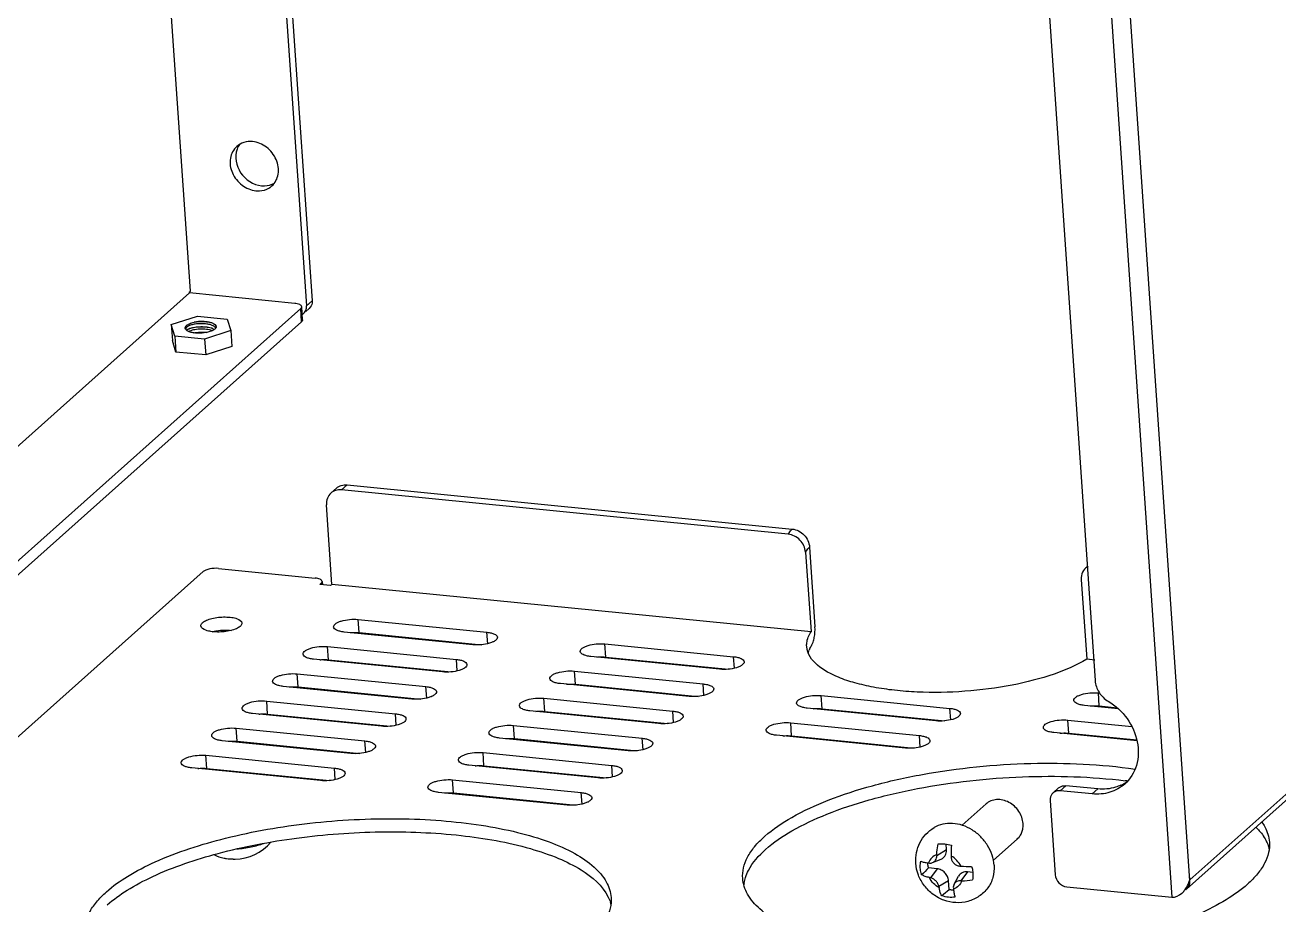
# Model space of a CAD drawing. Extents: x -425 to 6552, y -3049 to 3105.
# Drawn here: x -135.75 to -90.06, y -1893.97 to -1861.92 of the extents above; entities that cross this region are included whole.
import ezdxf

# ---------------------------------------------------------------- set-up
doc = ezdxf.new("R2010")
doc.units = 0
doc.layers.get('0').update_dxf_attribs({"linetype": 'CONTINUOUS'})

msp = doc.modelspace()

# ---------------------------------------------------------------- linework, layer by layer
at = {"color": 7, "linetype": 'CONTINUOUS'}
for p, q in [((-129.727, -1871.61), (-135.675, -1785.056)), ((-131.396, -1786.31), (-125.497, -1872.148)), ((-131.191, -1786.127), (-125.292, -1871.965)), ((-101.117, -1789.605), (-93.964, -1893.691)), ((-100.41, -1789.946), (-93.323, -1893.078)), ((-101.628, -1814.936), (-96.758, -1885.802)), ((-129.758, -1871.68), (-144.683, -1884.985)), ((-129.761, -1871.64), (-129.727, -1871.61)), ((-129.758, -1871.68), (-129.761, -1871.64)), ((-125.927, -1872.06), (-129.758, -1871.68)), ((-125.707, -1872.251), (-143.166, -1887.815)), ((-125.674, -1872.728), (-125.707, -1872.251)), ((-125.639, -1872.66), (-125.671, -1872.183)), ((-125.519, -1872.354), (-125.398, -1872.245)), ((-125.497, -1872.148), (-125.292, -1871.965)), ((-125.674, -1872.728), (-143.133, -1888.292)), ((-130.425, -1872.835), (-129.473, -1872.523)), ((-129.473, -1872.523), (-128.39, -1872.631)), ((-128.39, -1872.631), (-128.258, -1873.05)), ((-130.293, -1873.254), (-130.425, -1872.835)), ((-130.425, -1872.835), (-130.385, -1873.412)), ((-129.21, -1873.362), (-130.293, -1873.254)), ((-130.293, -1873.254), (-130.253, -1873.831)), ((-129.788, -1872.994), (-129.789, -1872.995)), ((-129.788, -1872.994), (-129.789, -1872.995)), ((-128.258, -1873.05), (-129.21, -1873.362)), ((-128.258, -1873.05), (-128.218, -1873.627)), ((-130.253, -1873.831), (-130.385, -1873.412)), ((-129.21, -1873.362), (-129.17, -1873.938)), ((-128.218, -1873.627), (-129.17, -1873.938)), ((-129.17, -1873.938), (-130.253, -1873.831)), ((-93.305, -1893.063), (-75.488, -1877.179)), ((-75.615, -1877.516), (-93.433, -1893.399)), ((-124.018, -1878.672), (-124.223, -1878.854)), ((-124.018, -1878.672), (-107.795, -1880.28)), ((-124.404, -1878.789), (-124.609, -1878.972)), ((-107.947, -1880.468), (-124.223, -1878.854)), ((-124.569, -1882.295), (-124.768, -1879.393)), ((-107.166, -1880.935), (-106.967, -1883.837)), ((-107.312, -1881.123), (-107.112, -1884.026)), ((-147.197, -1897.82), (-129.26, -1881.83)), ((-128.698, -1881.716), (-125.18, -1882.065)), ((-125.011, -1882.302), (-124.96, -1882.256)), ((-124.62, -1882.341), (-125.011, -1882.302)), ((-124.96, -1882.256), (-124.956, -1882.307)), ((-124.924, -1882.188), (-124.916, -1882.311)), ((-124.603, -1882.325), (-124.62, -1882.341)), ((-107.112, -1884.026), (-124.569, -1882.295)), ((-97.267, -1882.119), (-97.067, -1885.021)), ((-123.614, -1883.574), (-118.923, -1884.039)), ((-123.582, -1884.051), (-123.614, -1883.574)), ((-119.436, -1884.496), (-124.127, -1884.031)), ((-123.582, -1884.051), (-119.111, -1884.494)), ((-118.894, -1884.458), (-118.923, -1884.039)), ((-124.725, -1884.564), (-120.034, -1885.029)), ((-124.692, -1885.041), (-124.725, -1884.564)), ((-114.623, -1884.466), (-109.932, -1884.931)), ((-114.59, -1884.943), (-114.623, -1884.466)), ((-120.546, -1885.486), (-125.237, -1885.021)), ((-124.692, -1885.041), (-120.222, -1885.484)), ((-120.005, -1885.448), (-120.034, -1885.029)), ((-110.444, -1885.388), (-115.135, -1884.922)), ((-114.59, -1884.943), (-110.12, -1885.386)), ((-109.903, -1885.35), (-109.932, -1884.931)), ((-96.773, -1885.051), (-97.067, -1885.021)), ((-125.835, -1885.554), (-121.144, -1886.019)), ((-125.802, -1886.031), (-125.835, -1885.554)), ((-115.733, -1885.455), (-111.042, -1885.921)), ((-115.7, -1885.933), (-115.733, -1885.455)), ((-121.656, -1886.476), (-126.348, -1886.011)), ((-125.802, -1886.031), (-121.332, -1886.474)), ((-121.115, -1886.438), (-121.144, -1886.019)), ((-111.554, -1886.377), (-116.246, -1885.912)), ((-115.7, -1885.933), (-111.23, -1886.376)), ((-111.013, -1886.34), (-111.042, -1885.921)), ((-116.844, -1886.445), (-112.152, -1886.91)), ((-116.811, -1886.922), (-116.844, -1886.445)), ((-106.742, -1886.347), (-102.05, -1886.812)), ((-106.709, -1886.824), (-106.742, -1886.347)), ((-96.64, -1886.248), (-96.597, -1886.253)), ((-96.607, -1886.726), (-96.64, -1886.248)), ((-126.946, -1886.544), (-122.254, -1887.009)), ((-126.913, -1887.021), (-126.946, -1886.544)), ((-112.665, -1887.367), (-117.356, -1886.902)), ((-116.811, -1886.922), (-112.341, -1887.366)), ((-112.124, -1887.33), (-112.152, -1886.91)), ((-102.563, -1887.269), (-107.254, -1886.804)), ((-106.709, -1886.824), (-102.238, -1887.267)), ((-102.021, -1887.231), (-102.05, -1886.812)), ((-95.916, -1886.828), (-97.152, -1886.705)), ((-96.607, -1886.726), (-95.957, -1886.79)), ((-122.767, -1887.466), (-127.458, -1887.001)), ((-126.913, -1887.021), (-122.443, -1887.464)), ((-122.226, -1887.428), (-122.254, -1887.009)), ((-117.954, -1887.435), (-113.263, -1887.9)), ((-117.921, -1887.912), (-117.954, -1887.435)), ((-107.852, -1887.337), (-103.161, -1887.802)), ((-107.819, -1887.814), (-107.852, -1887.337)), ((-97.75, -1887.238), (-95.424, -1887.469)), ((-97.717, -1887.715), (-97.75, -1887.238)), ((-128.056, -1887.534), (-123.365, -1887.999)), ((-128.023, -1888.011), (-128.056, -1887.534)), ((-113.775, -1888.357), (-118.467, -1887.892)), ((-113.234, -1888.319), (-113.263, -1887.9)), ((-103.673, -1888.259), (-108.364, -1887.794)), ((-107.819, -1887.814), (-103.349, -1888.257)), ((-103.132, -1888.221), (-103.161, -1887.802)), ((-95.233, -1887.996), (-98.262, -1887.695)), ((-97.717, -1887.715), (-95.241, -1887.961)), ((-123.877, -1888.456), (-128.569, -1887.99)), ((-128.023, -1888.011), (-123.553, -1888.454)), ((-123.336, -1888.418), (-123.365, -1887.999)), ((-117.921, -1887.912), (-113.451, -1888.355)), ((-129.166, -1888.523), (-124.475, -1888.989)), ((-129.134, -1889.001), (-129.166, -1888.523)), ((-119.064, -1888.425), (-114.373, -1888.89)), ((-119.032, -1888.902), (-119.064, -1888.425)), ((-124.988, -1889.445), (-129.679, -1888.98)), ((-129.134, -1889.001), (-124.663, -1889.444)), ((-128.876, -1889.06), (-128.879, -1889.026)), ((-127.582, -1889.188), (-127.584, -1889.154)), ((-124.446, -1889.408), (-124.475, -1888.989)), ((-114.886, -1889.347), (-119.577, -1888.882)), ((-119.032, -1888.902), (-114.561, -1889.345)), ((-114.344, -1889.309), (-114.373, -1888.89)), ((-120.175, -1889.415), (-115.484, -1889.88)), ((-120.142, -1889.892), (-120.175, -1889.415)), ((-98.293, -1889.891), (-98.088, -1889.709)), ((-98.036, -1889.813), (-97.831, -1889.63)), ((-96.658, -1889.746), (-97.831, -1889.63)), ((-115.996, -1890.337), (-120.687, -1889.872)), ((-120.142, -1889.892), (-115.672, -1890.335)), ((-115.455, -1890.299), (-115.484, -1889.88)), ((-98.399, -1890.172), (-98.213, -1892.875)), ((-96.863, -1889.929), (-98.036, -1889.813)), ((-96.863, -1889.929), (-96.658, -1889.746)), ((-101.605, -1891.07), (-100.735, -1890.295)), ((-102.177, -1891.969), (-102.529, -1892.182)), ((-102.177, -1891.969), (-102.192, -1891.752)), ((-100.467, -1892.347), (-99.597, -1891.571)), ((-102.679, -1892.433), (-102.37, -1892.303)), ((-102.518, -1892.657), (-102.83, -1892.626)), ((-102.518, -1892.657), (-102.762, -1892.983)), ((-101.898, -1893.218), (-101.733, -1892.924)), ((-101.412, -1892.767), (-101.656, -1893.093)), ((-101.216, -1892.786), (-101.412, -1892.767)), ((-102.1, -1893.093), (-102.451, -1893.306)), ((-102.078, -1893.41), (-102.1, -1893.093)), ((-97.795, -1893.312), (-93.964, -1893.691)), ((-93.328, -1892.999), (-93.311, -1892.983)), ((-93.311, -1892.983), (-93.305, -1893.063))]:
    msp.add_line(p, q, dxfattribs=at)
for centre, radius, start, end in [((-127.048, -1866.925), 0.854, 264.3214, 271.305), ((-127.218, -1867.266), 0.689, 300.8674, 311.7131), ((-129.21, -1873.697), 0.965, 74.9517, 75.4089), ((-129.2, -1873.661), 0.927, 74.0026, 74.955), ((-125.807, -1872.199), 0.307, 300.4204, 311.7131), ((-129.537, -1873.689), 0.739, 109.9487, 112.1578), ((-129.199, -1873.907), 0.976, 74.433, 76.34), ((-128.885, -1872.927), 0.0998, 9.4378, 12.8922), ((-128.865, -1872.909), 0.0786, 347.8166, 352.0616), ((-128.86, -1872.91), 0.0733, 358.1935, 3.9233), ((-128.862, -1872.909), 0.0753, 352.0597, 358.1747), ((-96.793, -1882.056), 0.474, 117.1301, 121.7436), ((-106.251, -1885.061), 0.997, 154.3473, 158.4232), ((-96.423, -1888.318), 1.428, 295.0672, 306.074), ((-98.008, -1908.538), 19.234, 82.8751, 83.0047), ((-97.991, -1908.401), 19.096, 82.7249, 82.8752), ((-128.13, -1890.57), 1.737, 271.0692, 320.2344), ((-91.705, -1892.265), 1.335, 14.7158, 17.4455), ((-128.13, -1890.57), 1.737, 244.7417, 257.7423), ((-128.246, -1891.053), 1.24, 258.2511, 259.2283), ((-128.453, -1892.089), 0.184, 255.6327, 257.9956), ((-128.452, -1892.087), 0.186, 258.0021, 262.2096), ((-101.215, -1881.241), 11.318, 261.779, 261.9583), ((-95.815, -1892.335), 6.715, 178.3441, 178.6909), ((-86.912, -1891.818), 15.096, 181.4235, 181.5786), ((-77.727, -1918.479), 36.035, 134.156, 134.7171), ((-100.634, -1875.61), 16.981, 266.4265, 266.5633), ((-101.359, -1887.67), 4.899, 266.5679, 271.1494), ((-108.234, -1893.401), 1.336, 170.2651, 173.177), ((-101.796, -1888.15), 4.928, 258.2838, 258.7015), ((-97.577, -1892.472), 4.945, 189.7161, 190.1414), ((-91.503, -1892.157), 10.491, 186.5766, 186.7743), ((-101.58, -1886.128), 6.965, 269.3792, 269.7108), ((-101.607, -1891.068), 2.025, 269.7451, 280.8025), ((-93.68, -1893.123), 0.371, 311.7674, 325.1781), ((-94.303, -1892.822), 1.013, 332.2419, 340.8557), ((-94.238, -1892.845), 0.945, 340.9049, 345.7167), ((-93.795, -1893.111), 0.473, 356.2478, 3.9496), ((-93.736, -1893.1), 0.432, 345.5403, 351.8105), ((-93.762, -1893.096), 0.458, 351.8056, 357.8859), ((-93.782, -1893.096), 0.477, 357.8808, 3.9456), ((-124.328, -1867.647), 34.041, 310.2197, 310.8145), ((-93.692, -1893.143), 0.364, 311.6976, 314.4658), ((-115.693, -1894.286), 1.335, 14.7158, 17.4455)]:
    msp.add_arc(centre, radius, start, end, dxfattribs=at)
for points, knots in [([(-128.039, -1866.345), (-128.161, -1866.453), (-128.33, -1866.786), (-128.235, -1867.336), (-127.881, -1867.785), (-127.519, -1867.939), (-127.338, -1867.957)], [0, 0, 0, 0, 0.228278, 0.478764, 0.744193, 1, 1, 1, 1]), ([(-127.461, -1866.168), (-127.566, -1866.158), (-127.777, -1866.174), (-127.964, -1866.278), (-128.039, -1866.345)], [0, 0, 0, 0, 0.511637, 1, 1, 1, 1]), ([(-126.759, -1867.781), (-126.638, -1867.672), (-126.468, -1867.34), (-126.564, -1866.789), (-126.917, -1866.341), (-127.279, -1866.186), (-127.461, -1866.168)], [0, 0, 0, 0, 0.228278, 0.478764, 0.744193, 1, 1, 1, 1]), ([(-128.026, -1866.445), (-128.126, -1866.715), (-127.998, -1867.388), (-127.431, -1867.745), (-127.133, -1867.775)], [0, 0, 0, 0, 0.489817, 1, 1, 1, 1]), ([(-127.338, -1867.957), (-127.296, -1867.961), (-127.133, -1867.966), (-126.968, -1867.92), (-126.864, -1867.858)], [0, 0, 0, 0, 0.259384, 1, 1, 1, 1]), ([(-125.671, -1872.183), (-125.674, -1872.147), (-125.772, -1872.078), (-125.865, -1872.066), (-125.927, -1872.06)], [0, 0, 0, 0, 0.36122, 1, 1, 1, 1]), ([(-125.707, -1872.251), (-125.701, -1872.246), (-125.683, -1872.228), (-125.67, -1872.201), (-125.671, -1872.183)], [0, 0, 0, 0, 0.29836, 1, 1, 1, 1]), ([(-125.292, -1871.965), (-125.29, -1871.992), (-125.292, -1872.094), (-125.342, -1872.195), (-125.398, -1872.245)], [0, 0, 0, 0, 0.264571, 1, 1, 1, 1]), ([(-129.875, -1873.03), (-129.887, -1873.02), (-129.907, -1872.998), (-129.919, -1872.954), (-129.906, -1872.911), (-129.88, -1872.879), (-129.852, -1872.855), (-129.814, -1872.829), (-129.757, -1872.799), (-129.678, -1872.768), (-129.62, -1872.751), (-129.589, -1872.743)], [0, 0, 0, 0, 0.095387, 0.176047, 0.259365, 0.360256, 0.41971, 0.485467, 0.635474, 0.808246, 1, 1, 1, 1]), ([(-128.801, -1872.956), (-128.819, -1872.93), (-128.879, -1872.884), (-128.993, -1872.839), (-129.138, -1872.809), (-129.3, -1872.797), (-129.465, -1872.802), (-129.619, -1872.824), (-129.747, -1872.859), (-129.82, -1872.894), (-129.848, -1872.914)], [0, 0, 0, 0, 0.085254, 0.197927, 0.334357, 0.485361, 0.639167, 0.78334, 0.906451, 1, 1, 1, 1]), ([(-129.589, -1872.743), (-129.479, -1872.724), (-129.314, -1872.711), (-129.105, -1872.728), (-129.009, -1872.748), (-128.966, -1872.762)], [0, 0, 0, 0, 0.533173, 0.783552, 1, 1, 1, 1]), ([(-128.967, -1872.764), (-129.014, -1872.751), (-129.114, -1872.733), (-129.322, -1872.717), (-129.483, -1872.726), (-129.589, -1872.743)], [0, 0, 0, 0, 0.23362, 0.487519, 1, 1, 1, 1]), ([(-128.966, -1872.762), (-128.946, -1872.769), (-128.908, -1872.783), (-128.874, -1872.803), (-128.859, -1872.814)], [0, 0, 0, 0, 0.54476, 1, 1, 1, 1]), ([(-128.788, -1872.905), (-128.792, -1872.888), (-128.811, -1872.852), (-128.842, -1872.826), (-128.859, -1872.814)], [0, 0, 0, 0, 0.451679, 1, 1, 1, 1]), ([(-128.859, -1872.814), (-128.849, -1872.82), (-128.83, -1872.833), (-128.807, -1872.855), (-128.792, -1872.879), (-128.787, -1872.896), (-128.787, -1872.905)], [0, 0, 0, 0, 0.302359, 0.563714, 0.791507, 1, 1, 1, 1]), ([(-125.639, -1872.66), (-125.637, -1872.678), (-125.65, -1872.705), (-125.668, -1872.723), (-125.674, -1872.728)], [0, 0, 0, 0, 0.70164, 1, 1, 1, 1]), ([(-129.848, -1872.914), (-129.856, -1872.92), (-129.869, -1872.931), (-129.889, -1872.954), (-129.896, -1872.976), (-129.895, -1872.989)], [0, 0, 0, 0, 0.309297, 0.57322, 1, 1, 1, 1]), ([(-129.895, -1872.989), (-129.895, -1872.996), (-129.89, -1873.011), (-129.88, -1873.024), (-129.875, -1873.03)], [0, 0, 0, 0, 0.468208, 1, 1, 1, 1]), ([(-128.788, -1872.926), (-128.794, -1872.953), (-128.826, -1872.992), (-128.882, -1873.03), (-128.966, -1873.072), (-129.096, -1873.113), (-129.27, -1873.142), (-129.452, -1873.151), (-129.621, -1873.137), (-129.746, -1873.109), (-129.823, -1873.073), (-129.852, -1873.053), (-129.864, -1873.041)], [0, 0, 0, 0, 0.07147, 0.119725, 0.176676, 0.313099, 0.469732, 0.63141, 0.782124, 0.907755, 0.958225, 1, 1, 1, 1]), ([(-129.841, -1873.021), (-129.843, -1873.023), (-129.851, -1873.029), (-129.859, -1873.036), (-129.864, -1873.041)], [0, 0, 0, 0, 0.266088, 1, 1, 1, 1]), ([(-129.841, -1873.021), (-129.837, -1873.018), (-129.821, -1873.007), (-129.803, -1872.997), (-129.789, -1872.991)], [0, 0, 0, 0, 0.228353, 1, 1, 1, 1]), ([(-128.937, -1873.056), (-128.968, -1873.045), (-129.037, -1873.025), (-129.188, -1873), (-129.384, -1872.994), (-129.576, -1873.016), (-129.71, -1873.051), (-129.767, -1873.074), (-129.792, -1873.087)], [0, 0, 0, 0, 0.116003, 0.245291, 0.523335, 0.789251, 0.903803, 1, 1, 1, 1]), ([(-129.789, -1872.991), (-129.765, -1872.979), (-129.709, -1872.958), (-129.581, -1872.924), (-129.399, -1872.903), (-129.179, -1872.908), (-129.034, -1872.934), (-128.968, -1872.956)], [0, 0, 0, 0, 0.097464, 0.211916, 0.475256, 0.75154, 1, 1, 1, 1]), ([(-128.968, -1872.958), (-129.035, -1872.942), (-129.177, -1872.922), (-129.392, -1872.919), (-129.599, -1872.941), (-129.73, -1872.973), (-129.788, -1872.994)], [0, 0, 0, 0, 0.248164, 0.515775, 0.77531, 1, 1, 1, 1]), ([(-129.608, -1873.135), (-129.532, -1873.119), (-129.372, -1873.101), (-129.212, -1873.106), (-129.131, -1873.117)], [0, 0, 0, 0, 0.48958, 1, 1, 1, 1]), ([(-129.172, -1873.124), (-129.238, -1873.12), (-129.369, -1873.118), (-129.498, -1873.131), (-129.562, -1873.141)], [0, 0, 0, 0, 0.50571, 1, 1, 1, 1]), ([(-128.968, -1872.956), (-128.957, -1872.959), (-128.917, -1872.973), (-128.878, -1872.992), (-128.852, -1873.009)], [0, 0, 0, 0, 0.274399, 1, 1, 1, 1]), ([(-124.404, -1878.789), (-124.353, -1878.745), (-124.229, -1878.676), (-124.088, -1878.665), (-124.018, -1878.672)], [0, 0, 0, 0, 0.488343, 1, 1, 1, 1]), ([(-124.609, -1878.972), (-124.664, -1879.022), (-124.754, -1879.155), (-124.774, -1879.314), (-124.768, -1879.393)], [0, 0, 0, 0, 0.486101, 1, 1, 1, 1]), ([(-124.223, -1878.854), (-124.293, -1878.847), (-124.434, -1878.858), (-124.558, -1878.927), (-124.609, -1878.972)], [0, 0, 0, 0, 0.511657, 1, 1, 1, 1]), ([(-107.947, -1880.468), (-107.936, -1880.452), (-107.889, -1880.387), (-107.837, -1880.325), (-107.795, -1880.28)], [0, 0, 0, 0, 0.240852, 1, 1, 1, 1]), ([(-107.312, -1881.123), (-107.323, -1880.962), (-107.476, -1880.645), (-107.787, -1880.484), (-107.947, -1880.468)], [0, 0, 0, 0, 0.502272, 1, 1, 1, 1]), ([(-107.795, -1880.28), (-107.637, -1880.296), (-107.327, -1880.458), (-107.177, -1880.774), (-107.166, -1880.935)], [0, 0, 0, 0, 0.497735, 1, 1, 1, 1]), ([(-107.312, -1881.123), (-107.301, -1881.107), (-107.257, -1881.041), (-107.207, -1880.98), (-107.166, -1880.935)], [0, 0, 0, 0, 0.239871, 1, 1, 1, 1]), ([(-128.698, -1881.716), (-128.807, -1881.705), (-128.967, -1881.714), (-129.155, -1881.766), (-129.233, -1881.805), (-129.26, -1881.83)], [0, 0, 0, 0, 0.560734, 0.811214, 1, 1, 1, 1]), ([(-97.042, -1881.653), (-97.116, -1881.699), (-97.243, -1881.841), (-97.273, -1882.027), (-97.267, -1882.119)], [0, 0, 0, 0, 0.486161, 1, 1, 1, 1]), ([(-124.924, -1882.188), (-124.927, -1882.153), (-125.024, -1882.083), (-125.117, -1882.071), (-125.18, -1882.065)], [0, 0, 0, 0, 0.361268, 1, 1, 1, 1]), ([(-124.96, -1882.256), (-124.954, -1882.251), (-124.936, -1882.233), (-124.923, -1882.206), (-124.924, -1882.188)], [0, 0, 0, 0, 0.298935, 1, 1, 1, 1]), ([(-129.344, -1883.808), (-129.345, -1883.798), (-129.341, -1883.752), (-129.309, -1883.713), (-129.282, -1883.689)], [0, 0, 0, 0, 0.217324, 1, 1, 1, 1]), ([(-129.282, -1883.689), (-129.242, -1883.653), (-129.131, -1883.592), (-128.936, -1883.53), (-128.703, -1883.49), (-128.461, -1883.477), (-128.228, -1883.495), (-128.022, -1883.537), (-127.857, -1883.627), (-127.852, -1883.706)], [0, 0, 0, 0, 0.10529, 0.242474, 0.400455, 0.564133, 0.717483, 0.846224, 1, 1, 1, 1]), ([(-127.852, -1883.706), (-127.851, -1883.716), (-127.855, -1883.762), (-127.887, -1883.801), (-127.914, -1883.825)], [0, 0, 0, 0, 0.217324, 1, 1, 1, 1]), ([(-124.51, -1883.846), (-124.514, -1883.801), (-124.449, -1883.728), (-124.343, -1883.671), (-124.173, -1883.608), (-123.926, -1883.566), (-123.719, -1883.564), (-123.614, -1883.574)], [0, 0, 0, 0, 0.138275, 0.244676, 0.374999, 0.68296, 1, 1, 1, 1]), ([(-127.914, -1883.825), (-127.954, -1883.861), (-128.065, -1883.922), (-128.261, -1883.984), (-128.493, -1884.024), (-128.736, -1884.037), (-128.968, -1884.019), (-129.174, -1883.976), (-129.339, -1883.887), (-129.344, -1883.808)], [0, 0, 0, 0, 0.10529, 0.242474, 0.400455, 0.564133, 0.717483, 0.846224, 1, 1, 1, 1]), ([(-128.931, -1884.019), (-128.875, -1884.005), (-128.646, -1883.958), (-128.408, -1883.95), (-128.233, -1883.971)], [0, 0, 0, 0, 0.243997, 1, 1, 1, 1]), ([(-124.127, -1884.031), (-124.179, -1884.026), (-124.274, -1884.01), (-124.41, -1883.97), (-124.507, -1883.9), (-124.51, -1883.846)], [0, 0, 0, 0, 0.350994, 0.639546, 1, 1, 1, 1]), ([(-123.906, -1884.052), (-123.879, -1884.05), (-123.771, -1884.042), (-123.662, -1884.043), (-123.582, -1884.051)], [0, 0, 0, 0, 0.25591, 1, 1, 1, 1]), ([(-118.54, -1884.224), (-118.537, -1884.269), (-118.601, -1884.343), (-118.707, -1884.399), (-118.877, -1884.462), (-119.124, -1884.504), (-119.332, -1884.506), (-119.436, -1884.496)], [0, 0, 0, 0, 0.138275, 0.244676, 0.374999, 0.68296, 1, 1, 1, 1]), ([(-118.923, -1884.039), (-118.871, -1884.044), (-118.776, -1884.06), (-118.64, -1884.1), (-118.543, -1884.17), (-118.54, -1884.224)], [0, 0, 0, 0, 0.350994, 0.639546, 1, 1, 1, 1]), ([(-107.269, -1884.564), (-107.272, -1884.52), (-107.268, -1884.33), (-107.191, -1884.147), (-107.112, -1884.026)], [0, 0, 0, 0, 0.235804, 1, 1, 1, 1]), ([(-107.08, -1884.503), (-107.058, -1884.47), (-107.024, -1884.379), (-106.971, -1884.158), (-106.958, -1883.968), (-106.967, -1883.837)], [0, 0, 0, 0, 0.17328, 0.421437, 1, 1, 1, 1]), ([(-125.621, -1884.836), (-125.624, -1884.791), (-125.559, -1884.717), (-125.453, -1884.661), (-125.283, -1884.598), (-125.037, -1884.556), (-124.829, -1884.554), (-124.725, -1884.564)], [0, 0, 0, 0, 0.138275, 0.244676, 0.374999, 0.68296, 1, 1, 1, 1]), ([(-115.519, -1884.738), (-115.522, -1884.692), (-115.457, -1884.619), (-115.351, -1884.562), (-115.181, -1884.499), (-114.934, -1884.457), (-114.727, -1884.455), (-114.623, -1884.466)], [0, 0, 0, 0, 0.138275, 0.244676, 0.374999, 0.68296, 1, 1, 1, 1]), ([(-97.067, -1885.021), (-97.438, -1885.247), (-98.331, -1885.628), (-99.827, -1886.007), (-101.503, -1886.223), (-102.94, -1886.249), (-104.051, -1886.165), (-104.81, -1886.056), (-105.501, -1885.898), (-106.399, -1885.606), (-107.232, -1885.1), (-107.269, -1884.564)], [0, 0, 0, 0, 0.119602, 0.264715, 0.423929, 0.583659, 0.659437, 0.730336, 0.79498, 0.852281, 1, 1, 1, 1]), ([(-125.237, -1885.021), (-125.289, -1885.016), (-125.384, -1885), (-125.52, -1884.96), (-125.617, -1884.89), (-125.621, -1884.836)], [0, 0, 0, 0, 0.350994, 0.639546, 1, 1, 1, 1]), ([(-125.016, -1885.042), (-124.989, -1885.04), (-124.881, -1885.031), (-124.772, -1885.033), (-124.692, -1885.041)], [0, 0, 0, 0, 0.25591, 1, 1, 1, 1]), ([(-120.034, -1885.029), (-119.982, -1885.034), (-119.887, -1885.05), (-119.751, -1885.09), (-119.654, -1885.16), (-119.65, -1885.214)], [0, 0, 0, 0, 0.350994, 0.639546, 1, 1, 1, 1]), ([(-115.135, -1884.922), (-115.187, -1884.917), (-115.282, -1884.902), (-115.418, -1884.861), (-115.515, -1884.791), (-115.519, -1884.738)], [0, 0, 0, 0, 0.350994, 0.639546, 1, 1, 1, 1]), ([(-114.914, -1884.944), (-114.887, -1884.941), (-114.779, -1884.933), (-114.67, -1884.935), (-114.59, -1884.943)], [0, 0, 0, 0, 0.25591, 1, 1, 1, 1]), ([(-109.548, -1885.115), (-109.545, -1885.161), (-109.609, -1885.234), (-109.715, -1885.291), (-109.886, -1885.354), (-110.132, -1885.396), (-110.34, -1885.398), (-110.444, -1885.388)], [0, 0, 0, 0, 0.138275, 0.244676, 0.374999, 0.68296, 1, 1, 1, 1]), ([(-109.932, -1884.931), (-109.88, -1884.936), (-109.785, -1884.951), (-109.649, -1884.992), (-109.552, -1885.062), (-109.548, -1885.115)], [0, 0, 0, 0, 0.350994, 0.639546, 1, 1, 1, 1]), ([(-126.731, -1885.826), (-126.734, -1885.781), (-126.67, -1885.707), (-126.564, -1885.651), (-126.393, -1885.588), (-126.147, -1885.546), (-125.939, -1885.544), (-125.835, -1885.554)], [0, 0, 0, 0, 0.138275, 0.244676, 0.374999, 0.68296, 1, 1, 1, 1]), ([(-119.65, -1885.214), (-119.647, -1885.259), (-119.711, -1885.332), (-119.817, -1885.389), (-119.988, -1885.452), (-120.234, -1885.494), (-120.442, -1885.496), (-120.546, -1885.486)], [0, 0, 0, 0, 0.138275, 0.244676, 0.374999, 0.68296, 1, 1, 1, 1]), ([(-116.629, -1885.728), (-116.632, -1885.682), (-116.568, -1885.609), (-116.462, -1885.552), (-116.291, -1885.489), (-116.045, -1885.447), (-115.837, -1885.445), (-115.733, -1885.455)], [0, 0, 0, 0, 0.138275, 0.244676, 0.374999, 0.68296, 1, 1, 1, 1]), ([(-126.348, -1886.011), (-126.399, -1886.006), (-126.495, -1885.99), (-126.631, -1885.949), (-126.728, -1885.879), (-126.731, -1885.826)], [0, 0, 0, 0, 0.350994, 0.639546, 1, 1, 1, 1]), ([(-126.127, -1886.032), (-126.099, -1886.029), (-125.991, -1886.021), (-125.883, -1886.023), (-125.802, -1886.031)], [0, 0, 0, 0, 0.25591, 1, 1, 1, 1]), ([(-121.144, -1886.019), (-121.092, -1886.024), (-120.997, -1886.04), (-120.861, -1886.08), (-120.764, -1886.15), (-120.76, -1886.203)], [0, 0, 0, 0, 0.350994, 0.639546, 1, 1, 1, 1]), ([(-116.246, -1885.912), (-116.297, -1885.907), (-116.393, -1885.892), (-116.529, -1885.851), (-116.626, -1885.781), (-116.629, -1885.728)], [0, 0, 0, 0, 0.350994, 0.639546, 1, 1, 1, 1]), ([(-116.025, -1885.934), (-115.997, -1885.931), (-115.889, -1885.923), (-115.781, -1885.925), (-115.7, -1885.933)], [0, 0, 0, 0, 0.25591, 1, 1, 1, 1]), ([(-111.042, -1885.921), (-110.99, -1885.926), (-110.895, -1885.941), (-110.759, -1885.982), (-110.662, -1886.052), (-110.658, -1886.105)], [0, 0, 0, 0, 0.350994, 0.639546, 1, 1, 1, 1]), ([(-96.758, -1885.802), (-96.748, -1885.951), (-96.642, -1886.252), (-96.416, -1886.473), (-96.283, -1886.552)], [0, 0, 0, 0, 0.492731, 1, 1, 1, 1]), ([(-127.842, -1886.816), (-127.845, -1886.771), (-127.78, -1886.697), (-127.674, -1886.641), (-127.504, -1886.577), (-127.257, -1886.535), (-127.05, -1886.533), (-126.946, -1886.544)], [0, 0, 0, 0, 0.138275, 0.244676, 0.374999, 0.68296, 1, 1, 1, 1]), ([(-120.76, -1886.203), (-120.757, -1886.249), (-120.822, -1886.322), (-120.928, -1886.379), (-121.098, -1886.442), (-121.345, -1886.484), (-121.552, -1886.486), (-121.656, -1886.476)], [0, 0, 0, 0, 0.138275, 0.244676, 0.374999, 0.68296, 1, 1, 1, 1]), ([(-117.74, -1886.718), (-117.743, -1886.672), (-117.678, -1886.599), (-117.572, -1886.542), (-117.402, -1886.479), (-117.155, -1886.437), (-116.948, -1886.435), (-116.844, -1886.445)], [0, 0, 0, 0, 0.138275, 0.244676, 0.374999, 0.68296, 1, 1, 1, 1]), ([(-110.658, -1886.105), (-110.655, -1886.15), (-110.72, -1886.224), (-110.826, -1886.28), (-110.996, -1886.344), (-111.243, -1886.386), (-111.45, -1886.388), (-111.554, -1886.377)], [0, 0, 0, 0, 0.138275, 0.244676, 0.374999, 0.68296, 1, 1, 1, 1]), ([(-107.638, -1886.619), (-107.641, -1886.574), (-107.576, -1886.5), (-107.47, -1886.444), (-107.3, -1886.381), (-107.053, -1886.339), (-106.846, -1886.337), (-106.742, -1886.347)], [0, 0, 0, 0, 0.138275, 0.244676, 0.374999, 0.68296, 1, 1, 1, 1]), ([(-97.536, -1886.521), (-97.539, -1886.475), (-97.474, -1886.402), (-97.368, -1886.345), (-97.198, -1886.282), (-96.951, -1886.24), (-96.744, -1886.238), (-96.64, -1886.248)], [0, 0, 0, 0, 0.138275, 0.244676, 0.374999, 0.68296, 1, 1, 1, 1]), ([(-97.152, -1886.705), (-97.204, -1886.7), (-97.299, -1886.685), (-97.435, -1886.644), (-97.532, -1886.574), (-97.536, -1886.521)], [0, 0, 0, 0, 0.350994, 0.639546, 1, 1, 1, 1]), ([(-127.458, -1887.001), (-127.51, -1886.995), (-127.605, -1886.98), (-127.741, -1886.939), (-127.838, -1886.869), (-127.842, -1886.816)], [0, 0, 0, 0, 0.350994, 0.639546, 1, 1, 1, 1]), ([(-117.356, -1886.902), (-117.408, -1886.897), (-117.503, -1886.881), (-117.639, -1886.841), (-117.736, -1886.771), (-117.74, -1886.718)], [0, 0, 0, 0, 0.350994, 0.639546, 1, 1, 1, 1]), ([(-117.135, -1886.924), (-117.108, -1886.921), (-117, -1886.913), (-116.891, -1886.914), (-116.811, -1886.922)], [0, 0, 0, 0, 0.25591, 1, 1, 1, 1]), ([(-112.152, -1886.91), (-112.101, -1886.916), (-112.005, -1886.931), (-111.869, -1886.972), (-111.772, -1887.042), (-111.769, -1887.095)], [0, 0, 0, 0, 0.350994, 0.639546, 1, 1, 1, 1]), ([(-107.254, -1886.804), (-107.306, -1886.799), (-107.401, -1886.783), (-107.537, -1886.742), (-107.634, -1886.672), (-107.638, -1886.619)], [0, 0, 0, 0, 0.350994, 0.639546, 1, 1, 1, 1]), ([(-107.033, -1886.825), (-107.006, -1886.822), (-106.898, -1886.814), (-106.789, -1886.816), (-106.709, -1886.824)], [0, 0, 0, 0, 0.25591, 1, 1, 1, 1]), ([(-102.05, -1886.812), (-101.999, -1886.817), (-101.903, -1886.833), (-101.767, -1886.873), (-101.67, -1886.943), (-101.667, -1886.996)], [0, 0, 0, 0, 0.350994, 0.639546, 1, 1, 1, 1]), ([(-96.931, -1886.727), (-96.904, -1886.724), (-96.796, -1886.716), (-96.687, -1886.718), (-96.607, -1886.726)], [0, 0, 0, 0, 0.25591, 1, 1, 1, 1]), ([(-96.283, -1886.552), (-96.015, -1886.712), (-95.546, -1887.147), (-95.163, -1887.995), (-95.174, -1888.888), (-95.48, -1889.39), (-95.68, -1889.568)], [0, 0, 0, 0, 0.266202, 0.527927, 0.772179, 1, 1, 1, 1]), ([(-127.237, -1887.022), (-127.21, -1887.019), (-127.102, -1887.011), (-126.993, -1887.013), (-126.913, -1887.021)], [0, 0, 0, 0, 0.25591, 1, 1, 1, 1]), ([(-121.871, -1887.193), (-121.868, -1887.239), (-121.932, -1887.312), (-122.038, -1887.369), (-122.209, -1887.432), (-122.455, -1887.474), (-122.663, -1887.476), (-122.767, -1887.466)], [0, 0, 0, 0, 0.138275, 0.244676, 0.374999, 0.68296, 1, 1, 1, 1]), ([(-122.254, -1887.009), (-122.203, -1887.014), (-122.107, -1887.03), (-121.971, -1887.07), (-121.874, -1887.14), (-121.871, -1887.193)], [0, 0, 0, 0, 0.350994, 0.639546, 1, 1, 1, 1]), ([(-118.85, -1887.708), (-118.853, -1887.662), (-118.789, -1887.589), (-118.683, -1887.532), (-118.512, -1887.469), (-118.266, -1887.427), (-118.058, -1887.425), (-117.954, -1887.435)], [0, 0, 0, 0, 0.138275, 0.244676, 0.374999, 0.68296, 1, 1, 1, 1]), ([(-111.769, -1887.095), (-111.766, -1887.14), (-111.83, -1887.214), (-111.936, -1887.27), (-112.107, -1887.333), (-112.353, -1887.375), (-112.561, -1887.378), (-112.665, -1887.367)], [0, 0, 0, 0, 0.138275, 0.244676, 0.374999, 0.68296, 1, 1, 1, 1]), ([(-108.748, -1887.609), (-108.751, -1887.564), (-108.687, -1887.49), (-108.581, -1887.434), (-108.41, -1887.371), (-108.164, -1887.329), (-107.956, -1887.326), (-107.852, -1887.337)], [0, 0, 0, 0, 0.138275, 0.244676, 0.374999, 0.68296, 1, 1, 1, 1]), ([(-101.667, -1886.996), (-101.664, -1887.042), (-101.728, -1887.115), (-101.834, -1887.172), (-102.005, -1887.235), (-102.251, -1887.277), (-102.459, -1887.279), (-102.563, -1887.269)], [0, 0, 0, 0, 0.138275, 0.244676, 0.374999, 0.68296, 1, 1, 1, 1]), ([(-98.646, -1887.511), (-98.649, -1887.465), (-98.585, -1887.392), (-98.479, -1887.335), (-98.308, -1887.272), (-98.062, -1887.23), (-97.854, -1887.228), (-97.75, -1887.238)], [0, 0, 0, 0, 0.138275, 0.244676, 0.374999, 0.68296, 1, 1, 1, 1]), ([(-128.952, -1887.806), (-128.955, -1887.76), (-128.891, -1887.687), (-128.785, -1887.63), (-128.614, -1887.567), (-128.368, -1887.525), (-128.16, -1887.523), (-128.056, -1887.534)], [0, 0, 0, 0, 0.138275, 0.244676, 0.374999, 0.68296, 1, 1, 1, 1]), ([(-128.569, -1887.99), (-128.62, -1887.985), (-128.715, -1887.97), (-128.852, -1887.929), (-128.948, -1887.859), (-128.952, -1887.806)], [0, 0, 0, 0, 0.350994, 0.639546, 1, 1, 1, 1]), ([(-118.467, -1887.892), (-118.518, -1887.887), (-118.613, -1887.871), (-118.749, -1887.831), (-118.846, -1887.761), (-118.85, -1887.708)], [0, 0, 0, 0, 0.350994, 0.639546, 1, 1, 1, 1]), ([(-118.246, -1887.913), (-118.218, -1887.911), (-118.11, -1887.903), (-118.001, -1887.904), (-117.921, -1887.912)], [0, 0, 0, 0, 0.25591, 1, 1, 1, 1]), ([(-113.263, -1887.9), (-113.211, -1887.905), (-113.116, -1887.921), (-112.98, -1887.962), (-112.883, -1888.032), (-112.879, -1888.085)], [0, 0, 0, 0, 0.350994, 0.639546, 1, 1, 1, 1]), ([(-108.364, -1887.794), (-108.416, -1887.788), (-108.511, -1887.773), (-108.647, -1887.732), (-108.744, -1887.662), (-108.748, -1887.609)], [0, 0, 0, 0, 0.350994, 0.639546, 1, 1, 1, 1]), ([(-108.144, -1887.815), (-108.116, -1887.812), (-108.008, -1887.804), (-107.899, -1887.806), (-107.819, -1887.814)], [0, 0, 0, 0, 0.25591, 1, 1, 1, 1]), ([(-103.161, -1887.802), (-103.109, -1887.807), (-103.014, -1887.823), (-102.878, -1887.863), (-102.781, -1887.933), (-102.777, -1887.986)], [0, 0, 0, 0, 0.350994, 0.639546, 1, 1, 1, 1]), ([(-98.262, -1887.695), (-98.314, -1887.69), (-98.409, -1887.674), (-98.545, -1887.634), (-98.642, -1887.564), (-98.646, -1887.511)], [0, 0, 0, 0, 0.350994, 0.639546, 1, 1, 1, 1]), ([(-98.042, -1887.717), (-98.014, -1887.714), (-97.906, -1887.706), (-97.797, -1887.707), (-97.717, -1887.715)], [0, 0, 0, 0, 0.25591, 1, 1, 1, 1]), ([(-128.348, -1888.012), (-128.32, -1888.009), (-128.212, -1888.001), (-128.103, -1888.003), (-128.023, -1888.011)], [0, 0, 0, 0, 0.25591, 1, 1, 1, 1]), ([(-122.981, -1888.183), (-122.978, -1888.229), (-123.043, -1888.302), (-123.149, -1888.359), (-123.319, -1888.422), (-123.566, -1888.464), (-123.773, -1888.466), (-123.877, -1888.456)], [0, 0, 0, 0, 0.138275, 0.244676, 0.374999, 0.68296, 1, 1, 1, 1]), ([(-123.365, -1887.999), (-123.313, -1888.004), (-123.218, -1888.019), (-123.082, -1888.06), (-122.985, -1888.13), (-122.981, -1888.183)], [0, 0, 0, 0, 0.350994, 0.639546, 1, 1, 1, 1]), ([(-112.879, -1888.085), (-112.876, -1888.13), (-112.941, -1888.204), (-113.047, -1888.26), (-113.217, -1888.323), (-113.464, -1888.365), (-113.671, -1888.367), (-113.775, -1888.357)], [0, 0, 0, 0, 0.138275, 0.244676, 0.374999, 0.68296, 1, 1, 1, 1]), ([(-102.777, -1887.986), (-102.774, -1888.032), (-102.839, -1888.105), (-102.945, -1888.162), (-103.115, -1888.225), (-103.362, -1888.267), (-103.569, -1888.269), (-103.673, -1888.259)], [0, 0, 0, 0, 0.138275, 0.244676, 0.374999, 0.68296, 1, 1, 1, 1]), ([(-130.062, -1888.796), (-130.066, -1888.75), (-130.001, -1888.677), (-129.895, -1888.62), (-129.725, -1888.557), (-129.478, -1888.515), (-129.271, -1888.513), (-129.166, -1888.523)], [0, 0, 0, 0, 0.138275, 0.244676, 0.374999, 0.68296, 1, 1, 1, 1]), ([(-129.679, -1888.98), (-129.731, -1888.975), (-129.826, -1888.96), (-129.962, -1888.919), (-130.059, -1888.849), (-130.062, -1888.796)], [0, 0, 0, 0, 0.350994, 0.639546, 1, 1, 1, 1]), ([(-119.96, -1888.697), (-119.964, -1888.652), (-119.899, -1888.579), (-119.793, -1888.522), (-119.623, -1888.459), (-119.376, -1888.417), (-119.169, -1888.415), (-119.064, -1888.425)], [0, 0, 0, 0, 0.138275, 0.244676, 0.374999, 0.68296, 1, 1, 1, 1]), ([(-119.577, -1888.882), (-119.629, -1888.877), (-119.724, -1888.861), (-119.86, -1888.821), (-119.957, -1888.751), (-119.96, -1888.697)], [0, 0, 0, 0, 0.350994, 0.639546, 1, 1, 1, 1]), ([(-108.8, -1891.473), (-108.5, -1891.206), (-107.752, -1890.707), (-106.425, -1890.102), (-104.827, -1889.588), (-102.373, -1889.044), (-99.161, -1888.727), (-96.557, -1888.842), (-95.302, -1889.023)], [0, 0, 0, 0, 0.086072, 0.190731, 0.311599, 0.444801, 0.728467, 1, 1, 1, 1]), ([(-129.458, -1889.002), (-129.431, -1888.999), (-129.323, -1888.991), (-129.214, -1888.993), (-129.134, -1889.001)], [0, 0, 0, 0, 0.25591, 1, 1, 1, 1]), ([(-124.092, -1889.173), (-124.089, -1889.219), (-124.153, -1889.292), (-124.259, -1889.349), (-124.429, -1889.412), (-124.676, -1889.454), (-124.884, -1889.456), (-124.988, -1889.445)], [0, 0, 0, 0, 0.138275, 0.244676, 0.374999, 0.68296, 1, 1, 1, 1]), ([(-124.475, -1888.989), (-124.424, -1888.994), (-124.328, -1889.009), (-124.192, -1889.05), (-124.095, -1889.12), (-124.092, -1889.173)], [0, 0, 0, 0, 0.350994, 0.639546, 1, 1, 1, 1]), ([(-119.356, -1888.903), (-119.329, -1888.901), (-119.221, -1888.893), (-119.112, -1888.894), (-119.032, -1888.902)], [0, 0, 0, 0, 0.25591, 1, 1, 1, 1]), ([(-113.99, -1889.075), (-113.987, -1889.12), (-114.051, -1889.194), (-114.157, -1889.25), (-114.327, -1889.313), (-114.574, -1889.355), (-114.782, -1889.357), (-114.886, -1889.347)], [0, 0, 0, 0, 0.138275, 0.244676, 0.374999, 0.68296, 1, 1, 1, 1]), ([(-114.373, -1888.89), (-114.321, -1888.895), (-114.226, -1888.911), (-114.09, -1888.951), (-113.993, -1889.021), (-113.99, -1889.075)], [0, 0, 0, 0, 0.350994, 0.639546, 1, 1, 1, 1]), ([(-108.767, -1891.951), (-108.476, -1891.691), (-107.755, -1891.206), (-106.478, -1890.614), (-104.94, -1890.107), (-102.571, -1889.56), (-99.446, -1889.22), (-96.904, -1889.295), (-95.666, -1889.447)], [0, 0, 0, 0, 0.085855, 0.189829, 0.309746, 0.442015, 0.725179, 1, 1, 1, 1]), ([(-121.071, -1889.687), (-121.074, -1889.642), (-121.009, -1889.568), (-120.904, -1889.512), (-120.733, -1889.449), (-120.487, -1889.407), (-120.279, -1889.405), (-120.175, -1889.415)], [0, 0, 0, 0, 0.138275, 0.244676, 0.374999, 0.68296, 1, 1, 1, 1]), ([(-120.687, -1889.872), (-120.739, -1889.867), (-120.834, -1889.851), (-120.97, -1889.811), (-121.067, -1889.741), (-121.071, -1889.687)], [0, 0, 0, 0, 0.350994, 0.639546, 1, 1, 1, 1]), ([(-98.088, -1889.709), (-98.037, -1889.664), (-97.945, -1889.627), (-97.854, -1889.628), (-97.831, -1889.63)], [0, 0, 0, 0, 0.738169, 1, 1, 1, 1]), ([(-95.68, -1889.568), (-95.833, -1889.705), (-96.216, -1889.916), (-96.648, -1889.95), (-96.863, -1889.929)], [0, 0, 0, 0, 0.488339, 1, 1, 1, 1]), ([(-95.818, -1889.611), (-95.881, -1889.641), (-96.148, -1889.743), (-96.443, -1889.768), (-96.658, -1889.746)], [0, 0, 0, 0, 0.244419, 1, 1, 1, 1]), ([(-120.467, -1889.893), (-120.439, -1889.891), (-120.331, -1889.882), (-120.222, -1889.884), (-120.142, -1889.892)], [0, 0, 0, 0, 0.25591, 1, 1, 1, 1]), ([(-115.1, -1890.064), (-115.097, -1890.11), (-115.161, -1890.183), (-115.267, -1890.24), (-115.438, -1890.303), (-115.684, -1890.345), (-115.892, -1890.347), (-115.996, -1890.337)], [0, 0, 0, 0, 0.138275, 0.244676, 0.374999, 0.68296, 1, 1, 1, 1]), ([(-115.484, -1889.88), (-115.432, -1889.885), (-115.337, -1889.901), (-115.201, -1889.941), (-115.104, -1890.011), (-115.1, -1890.064)], [0, 0, 0, 0, 0.350994, 0.639546, 1, 1, 1, 1]), ([(-99.384, -1891.01), (-99.389, -1890.932), (-99.423, -1890.774), (-99.533, -1890.557), (-99.695, -1890.37), (-99.894, -1890.228), (-100.117, -1890.144), (-100.345, -1890.124), (-100.56, -1890.172), (-100.683, -1890.248), (-100.735, -1890.295)], [0, 0, 0, 0, 0.126682, 0.257765, 0.390613, 0.522112, 0.649507, 0.771188, 0.887317, 1, 1, 1, 1]), ([(-98.293, -1889.891), (-98.349, -1889.941), (-98.399, -1890.043), (-98.401, -1890.145), (-98.399, -1890.172)], [0, 0, 0, 0, 0.735717, 1, 1, 1, 1]), ([(-98.036, -1889.813), (-98.059, -1889.81), (-98.15, -1889.809), (-98.242, -1889.847), (-98.293, -1889.891)], [0, 0, 0, 0, 0.261831, 1, 1, 1, 1]), ([(-132.788, -1893.495), (-132.551, -1893.283), (-131.979, -1892.879), (-130.553, -1892.151), (-128.328, -1891.444), (-125.345, -1890.93), (-122.703, -1890.793), (-120.616, -1890.882), (-119.164, -1891.045), (-117.847, -1891.299), (-116.702, -1891.637), (-115.758, -1892.051), (-115.036, -1892.532), (-114.551, -1893.079), (-114.41, -1893.507), (-114.396, -1893.708)], [0, 0, 0, 0, 0.048018, 0.104733, 0.240828, 0.397545, 0.559919, 0.638266, 0.712142, 0.779856, 0.840019, 0.891691, 0.934635, 0.969785, 1, 1, 1, 1]), ([(-100.442, -1892.53), (-100.451, -1892.404), (-100.503, -1892.148), (-100.671, -1891.792), (-100.918, -1891.479), (-101.228, -1891.229), (-101.579, -1891.062), (-101.948, -1890.988), (-102.309, -1891.014), (-102.53, -1891.1), (-102.629, -1891.158)], [0, 0, 0, 0, 0.125502, 0.255204, 0.386929, 0.518027, 0.645993, 0.769059, 0.886714, 1, 1, 1, 1]), ([(-99.597, -1891.571), (-99.56, -1891.538), (-99.493, -1891.461), (-99.422, -1891.324), (-99.383, -1891.171), (-99.38, -1891.064), (-99.384, -1891.01)], [0, 0, 0, 0, 0.241281, 0.486522, 0.738839, 1, 1, 1, 1]), ([(-90.685, -1890.952), (-90.644, -1891.009), (-90.504, -1891.232), (-90.421, -1891.493), (-90.407, -1891.686)], [0, 0, 0, 0, 0.266456, 1, 1, 1, 1]), ([(-132.756, -1893.972), (-132.532, -1893.772), (-131.998, -1893.39), (-130.673, -1892.696), (-128.606, -1892.005), (-125.815, -1891.474), (-122.842, -1891.255), (-119.98, -1891.371), (-117.806, -1891.747), (-116.353, -1892.238), (-115.339, -1892.736), (-114.702, -1893.27), (-114.498, -1893.69)], [0, 0, 0, 0, 0.046457, 0.100938, 0.231156, 0.381692, 0.539777, 0.691515, 0.823952, 0.879793, 0.927668, 1, 1, 1, 1]), ([(-109.6, -1893.005), (-109.609, -1892.877), (-109.585, -1892.608), (-109.431, -1892.214), (-109.164, -1891.826), (-108.931, -1891.59), (-108.8, -1891.473)], [0, 0, 0, 0, 0.214916, 0.445745, 0.704968, 1, 1, 1, 1]), ([(-103.294, -1892.448), (-103.303, -1892.321), (-103.287, -1892.064), (-103.161, -1891.699), (-102.939, -1891.383), (-102.738, -1891.223), (-102.629, -1891.158)], [0, 0, 0, 0, 0.250829, 0.500848, 0.750465, 1, 1, 1, 1]), ([(-90.898, -1891.141), (-90.857, -1891.183), (-90.707, -1891.342), (-90.58, -1891.524), (-90.51, -1891.669)], [0, 0, 0, 0, 0.267622, 1, 1, 1, 1]), ([(-128.039, -1891.931), (-127.862, -1891.919), (-127.605, -1891.885), (-127.28, -1891.806), (-127.13, -1891.756), (-127.06, -1891.729)], [0, 0, 0, 0, 0.528913, 0.775058, 1, 1, 1, 1]), ([(-109.5, -1892.97), (-109.471, -1892.882), (-109.303, -1892.493), (-109.012, -1892.169), (-108.767, -1891.951)], [0, 0, 0, 0, 0.220989, 1, 1, 1, 1]), ([(-102.528, -1892.141), (-102.527, -1892.109), (-102.52, -1891.979), (-102.499, -1891.849), (-102.477, -1891.753)], [0, 0, 0, 0, 0.247073, 1, 1, 1, 1]), ([(-102.477, -1891.753), (-102.398, -1891.74), (-102.234, -1891.736), (-102.074, -1891.773), (-101.996, -1891.801)], [0, 0, 0, 0, 0.489393, 1, 1, 1, 1]), ([(-102.37, -1892.303), (-102.339, -1892.29), (-102.281, -1892.254), (-102.216, -1892.174), (-102.179, -1892.076), (-102.175, -1892.005), (-102.177, -1891.969)], [0, 0, 0, 0, 0.243855, 0.487589, 0.738132, 1, 1, 1, 1]), ([(-101.996, -1891.801), (-102.002, -1891.899), (-102.006, -1892.03), (-102.005, -1892.161), (-102.004, -1892.193)], [0, 0, 0, 0, 0.752033, 1, 1, 1, 1]), ([(-90.407, -1891.686), (-90.399, -1891.814), (-90.422, -1892.083), (-90.577, -1892.477), (-90.843, -1892.865), (-91.076, -1893.101), (-91.207, -1893.218)], [0, 0, 0, 0, 0.214916, 0.445745, 0.704968, 1, 1, 1, 1]), ([(-128.478, -1892.272), (-128.455, -1892.276), (-128.356, -1892.292), (-128.256, -1892.298), (-128.179, -1892.299)], [0, 0, 0, 0, 0.234357, 1, 1, 1, 1]), ([(-128.179, -1892.299), (-128.172, -1892.301), (-128.145, -1892.305), (-128.118, -1892.307), (-128.097, -1892.307)], [0, 0, 0, 0, 0.253443, 1, 1, 1, 1]), ([(-100.672, -1893.354), (-100.76, -1893.471), (-100.978, -1893.678), (-101.386, -1893.865), (-101.834, -1893.913), (-102.276, -1893.823), (-102.675, -1893.607), (-102.997, -1893.288), (-103.218, -1892.892), (-103.284, -1892.596), (-103.294, -1892.448)], [0, 0, 0, 0, 0.123949, 0.247982, 0.372332, 0.497262, 0.622881, 0.748909, 0.874766, 1, 1, 1, 1]), ([(-103.129, -1892.626), (-103.131, -1892.605), (-103.134, -1892.524), (-103.127, -1892.443), (-103.116, -1892.384)], [0, 0, 0, 0, 0.254283, 1, 1, 1, 1]), ([(-103.116, -1892.384), (-103.073, -1892.397), (-102.98, -1892.42), (-102.885, -1892.436), (-102.833, -1892.443)], [0, 0, 0, 0, 0.458033, 1, 1, 1, 1]), ([(-102.83, -1892.626), (-102.834, -1892.611), (-102.847, -1892.549), (-102.855, -1892.486), (-102.857, -1892.439)], [0, 0, 0, 0, 0.253086, 1, 1, 1, 1]), ([(-102.528, -1892.141), (-102.596, -1892.166), (-102.725, -1892.246), (-102.807, -1892.374), (-102.833, -1892.443)], [0, 0, 0, 0, 0.498476, 1, 1, 1, 1]), ([(-102.798, -1892.448), (-102.778, -1892.451), (-102.737, -1892.452), (-102.698, -1892.441), (-102.679, -1892.433)], [0, 0, 0, 0, 0.504643, 1, 1, 1, 1]), ([(-102.679, -1892.433), (-102.657, -1892.424), (-102.615, -1892.397), (-102.55, -1892.316), (-102.53, -1892.236), (-102.529, -1892.182)], [0, 0, 0, 0, 0.234335, 0.477696, 1, 1, 1, 1]), ([(-101.652, -1892.56), (-101.69, -1892.483), (-101.79, -1892.34), (-101.928, -1892.234), (-102.004, -1892.193)], [0, 0, 0, 0, 0.501114, 1, 1, 1, 1]), ([(-102.003, -1892.234), (-102.002, -1892.275), (-101.984, -1892.357), (-101.915, -1892.461), (-101.814, -1892.534), (-101.733, -1892.555), (-101.693, -1892.558)], [0, 0, 0, 0, 0.249036, 0.501287, 0.752791, 1, 1, 1, 1]), ([(-103.082, -1892.873), (-103.088, -1892.853), (-103.111, -1892.772), (-103.125, -1892.688), (-103.129, -1892.626)], [0, 0, 0, 0, 0.253689, 1, 1, 1, 1]), ([(-102.797, -1892.976), (-102.849, -1892.965), (-102.948, -1892.939), (-103.041, -1892.897), (-103.082, -1892.873)], [0, 0, 0, 0, 0.529434, 1, 1, 1, 1]), ([(-102.1, -1893.093), (-102.104, -1893.04), (-102.133, -1892.932), (-102.211, -1892.818), (-102.295, -1892.744), (-102.387, -1892.687), (-102.466, -1892.662), (-102.518, -1892.657)], [0, 0, 0, 0, 0.246211, 0.501671, 0.630087, 0.75683, 1, 1, 1, 1]), ([(-101.412, -1892.767), (-101.445, -1892.763), (-101.51, -1892.765), (-101.602, -1892.794), (-101.68, -1892.848), (-101.718, -1892.898), (-101.733, -1892.924)], [0, 0, 0, 0, 0.259951, 0.510042, 0.754703, 1, 1, 1, 1]), ([(-101.261, -1892.568), (-101.254, -1892.588), (-101.231, -1892.669), (-101.217, -1892.753), (-101.213, -1892.816)], [0, 0, 0, 0, 0.253689, 1, 1, 1, 1]), ([(-101.213, -1892.816), (-101.212, -1892.836), (-101.209, -1892.917), (-101.216, -1892.998), (-101.227, -1893.057)], [0, 0, 0, 0, 0.254283, 1, 1, 1, 1]), ([(-100.442, -1892.53), (-100.432, -1892.678), (-100.452, -1892.903), (-100.555, -1893.176), (-100.629, -1893.298), (-100.672, -1893.354)], [0, 0, 0, 0, 0.51137, 0.758069, 1, 1, 1, 1]), ([(-98.213, -1892.875), (-98.206, -1892.982), (-98.107, -1893.192), (-97.901, -1893.301), (-97.795, -1893.312)], [0, 0, 0, 0, 0.502263, 1, 1, 1, 1]), ([(-91.207, -1893.218), (-91.445, -1893.43), (-92.017, -1893.834), (-93.443, -1894.561), (-95.668, -1895.268), (-98.651, -1895.782), (-101.293, -1895.919), (-103.38, -1895.831), (-104.832, -1895.668), (-106.149, -1895.414), (-107.294, -1895.075), (-108.238, -1894.662), (-108.96, -1894.18), (-109.445, -1893.633), (-109.586, -1893.205), (-109.6, -1893.005)], [0, 0, 0, 0, 0.048018, 0.104733, 0.240828, 0.397545, 0.559919, 0.638266, 0.712142, 0.779856, 0.840019, 0.891691, 0.934635, 0.969785, 1, 1, 1, 1]), ([(-102.445, -1893.343), (-102.521, -1893.302), (-102.659, -1893.196), (-102.759, -1893.053), (-102.797, -1892.976)], [0, 0, 0, 0, 0.498886, 1, 1, 1, 1]), ([(-102.451, -1893.306), (-102.458, -1893.269), (-102.485, -1893.193), (-102.557, -1893.095), (-102.651, -1893.02), (-102.725, -1892.99), (-102.762, -1892.983)], [0, 0, 0, 0, 0.243163, 0.502918, 0.76105, 1, 1, 1, 1]), ([(-102.347, -1893.64), (-102.358, -1893.619), (-102.404, -1893.524), (-102.431, -1893.422), (-102.445, -1893.343)], [0, 0, 0, 0, 0.230151, 1, 1, 1, 1]), ([(-101.898, -1893.218), (-101.91, -1893.239), (-101.927, -1893.285), (-101.928, -1893.334), (-101.925, -1893.359)], [0, 0, 0, 0, 0.494038, 1, 1, 1, 1]), ([(-101.616, -1893.093), (-101.642, -1893.162), (-101.723, -1893.29), (-101.853, -1893.37), (-101.921, -1893.395)], [0, 0, 0, 0, 0.501524, 1, 1, 1, 1]), ([(-101.656, -1893.093), (-101.705, -1893.092), (-101.78, -1893.107), (-101.859, -1893.162), (-101.887, -1893.198), (-101.898, -1893.218)], [0, 0, 0, 0, 0.519144, 0.763379, 1, 1, 1, 1]), ([(-133.589, -1895.027), (-133.597, -1894.899), (-133.574, -1894.63), (-133.419, -1894.235), (-133.152, -1893.848), (-132.92, -1893.612), (-132.788, -1893.495)], [0, 0, 0, 0, 0.214916, 0.445745, 0.704968, 1, 1, 1, 1]), ([(-114.396, -1893.708), (-114.387, -1893.835), (-114.411, -1894.104), (-114.565, -1894.499), (-114.832, -1894.886), (-115.065, -1895.122), (-115.196, -1895.239)], [0, 0, 0, 0, 0.214916, 0.445745, 0.704968, 1, 1, 1, 1]), ([(-101.866, -1893.688), (-101.944, -1893.701), (-102.109, -1893.705), (-102.269, -1893.668), (-102.347, -1893.64)], [0, 0, 0, 0, 0.489393, 1, 1, 1, 1]), ([(-101.915, -1893.442), (-101.929, -1893.44), (-101.984, -1893.434), (-102.038, -1893.422), (-102.078, -1893.41)], [0, 0, 0, 0, 0.247269, 1, 1, 1, 1]), ([(-101.921, -1893.395), (-101.915, -1893.448), (-101.901, -1893.546), (-101.879, -1893.643), (-101.866, -1893.688)], [0, 0, 0, 0, 0.538416, 1, 1, 1, 1])]:
    msp.add_open_spline(points, degree=3, knots=knots, dxfattribs=at)
for points in [[(-127.927, -1866.263), (-127.968, -1866.318), (-128.002, -1866.38), (-128.026, -1866.445)], [(-127.029, -1867.778), (-126.904, -1867.776), (-126.775, -1867.742), (-126.667, -1867.68)], [(-125.603, -1872.428), (-125.557, -1872.387), (-125.523, -1872.329), (-125.507, -1872.269)], [(-125.507, -1872.269), (-125.497, -1872.23), (-125.494, -1872.188), (-125.497, -1872.148)], [(-129.864, -1873.041), (-129.868, -1873.038), (-129.871, -1873.034), (-129.875, -1873.03)], [(-107.215, -1884.805), (-107.205, -1884.767), (-107.193, -1884.73), (-107.179, -1884.694)], [(-107.15, -1884.629), (-107.13, -1884.585), (-107.106, -1884.543), (-107.08, -1884.503)], [(-90.51, -1891.669), (-90.479, -1891.732), (-90.452, -1891.797), (-90.431, -1891.865)], [(-109.551, -1893.175), (-109.539, -1893.106), (-109.522, -1893.037), (-109.5, -1892.97)], [(-93.509, -1893.452), (-93.47, -1893.403), (-93.435, -1893.349), (-93.406, -1893.294)], [(-93.437, -1893.402), (-93.41, -1893.376), (-93.387, -1893.344), (-93.369, -1893.31)], [(-93.318, -1893.208), (-93.33, -1893.253), (-93.349, -1893.296), (-93.376, -1893.334)], [(-93.369, -1893.31), (-93.342, -1893.259), (-93.326, -1893.2), (-93.322, -1893.142)], [(-114.498, -1893.69), (-114.467, -1893.753), (-114.441, -1893.819), (-114.42, -1893.886)], [(-93.964, -1893.691), (-93.835, -1893.704), (-93.698, -1893.636), (-93.601, -1893.549)], [(-93.601, -1893.549), (-93.568, -1893.519), (-93.537, -1893.487), (-93.509, -1893.452)]]:
    msp.add_open_spline(points, degree=3, dxfattribs=at)

doc.saveas('drawing.dxf')
